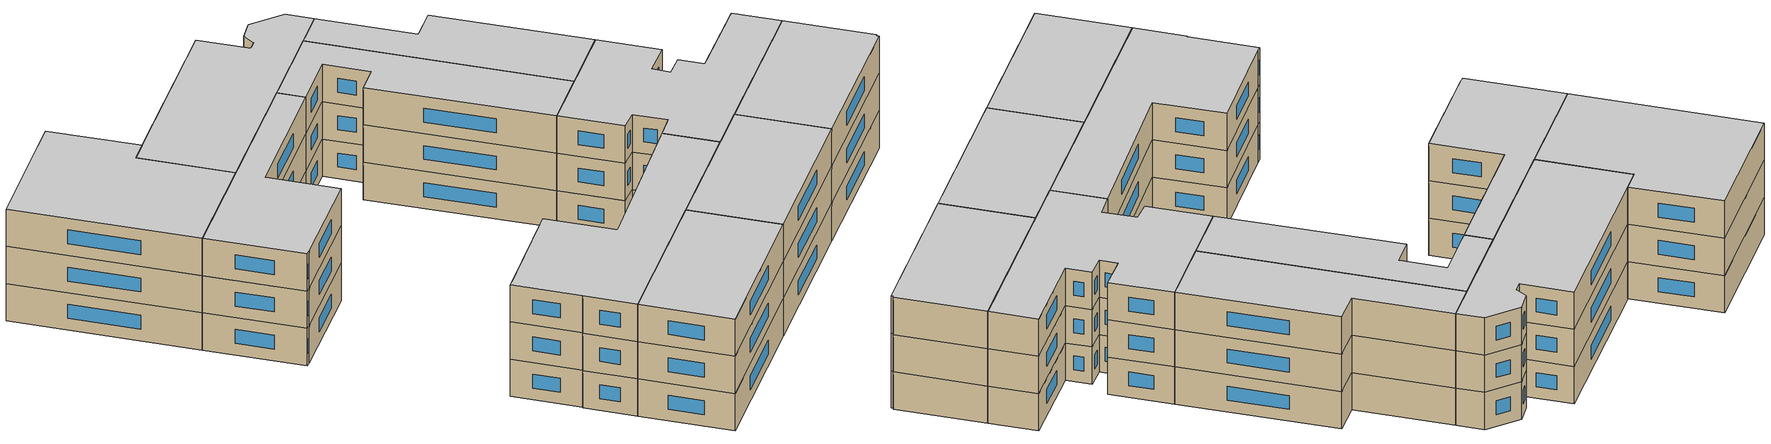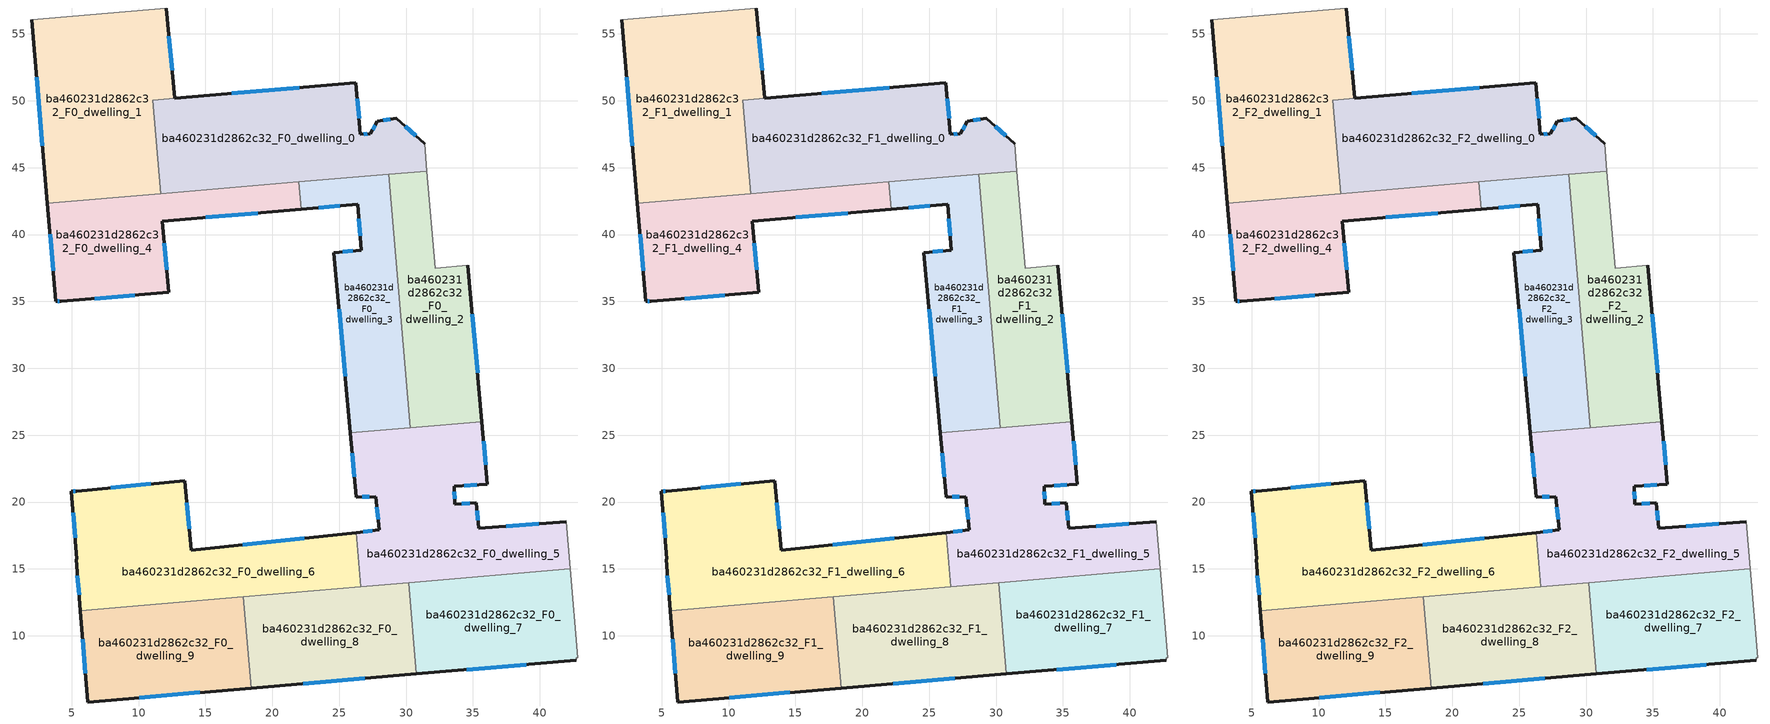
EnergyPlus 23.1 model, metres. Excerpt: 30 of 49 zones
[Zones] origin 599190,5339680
ba460231d2862c32_F0_dwelling_0
 floor ground (EU_floor_Construction): 29.27,48.69 31.39,46.78 31.56,44.75 11.66,43.05 11.06,50.04 26.25,51.35 26.59,47.49 27.33,47.55 27.85,48.46 z0
 wall outside (EU_wall_Construction): 31.39,46.78 29.27,48.69 27.85,48.46 27.33,47.55 26.59,47.49 26.25,51.35 12.71,50.18 z0:3
 wall adiabatic (EU_wall_Construction): 31.56,44.75 31.39,46.78 z0:3
 wall to ba460231d2862c32_F0_dwelling_1 (EU_wall_Construction): 12.7,50.18 11.06,50.04 11.66,43.05 z0:3
 wall to ba460231d2862c32_F0_dwelling_4 (EU_wall_Construction): 11.66,43.05 21.98,43.93 z0:3
 wall to ba460231d2862c32_F0_dwelling_2 (EU_wall_Construction): 28.69,44.51 31.56,44.75 z0:3
 wall to ba460231d2862c32_F0_dwelling_3 (EU_wall_Construction): 21.98,43.93 28.69,44.51 z0:3
 window (EU_Window_Construction): 27.69,48.18 27.5,47.83 / 28.83,48.62 28.29,48.53 / 30.73,47.38 29.94,48.09 / 22.01,50.98 16.96,50.55 / 26.48,48.7 26.36,50.14 / 27.1,47.53 26.82,47.51 z0.94:2.06
ba460231d2862c32_F0_dwelling_1
 floor ground (EU_floor_Construction): 12.06,56.94 12.7,50.18 11.06,50.04 11.66,43.05 3.19,42.33 2,56.06 z0
 wall outside (EU_wall_Construction): 12.7,50.18 12.06,56.94 / 2,56.06 3.19,42.33 z0:3
 wall adiabatic (EU_wall_Construction): 12.06,56.94 2,56.06 z0:3
 wall to ba460231d2862c32_F0_dwelling_4 (EU_wall_Construction): 3.19,42.33 11.66,43.05 z0:3
 window (EU_Window_Construction): 12.5,52.3 12.26,54.82 / 2.38,51.76 2.82,46.64 z0.94:2.06
ba460231d2862c32_F0_dwelling_2
 floor ground (EU_floor_Construction): 31.56,44.75 32.18,37.48 34.63,37.69 35.67,26 30.31,25.55 28.69,44.51 z0
 wall outside (EU_wall_Construction): 35.67,26 34.63,37.69 z0:3
 wall to ba460231d2862c32_F0_dwelling_3 (EU_wall_Construction): 28.69,44.51 30.31,25.55 z0:3
 wall adiabatic (EU_wall_Construction): 34.63,37.69 32.18,37.48 31.56,44.75 z0:3
 wall to ba460231d2862c32_F0_dwelling_5 (EU_wall_Construction): 30.31,25.55 35.67,26 z0:3
 window (EU_Window_Construction): 35.34,29.67 34.96,34.03 z0.94:2.06
ba460231d2862c32_F0_dwelling_3
 floor ground (EU_floor_Construction): 28.69,44.51 30.31,25.55 25.83,25.16 24.6,38.65 26.66,38.83 26.37,42.25 22.15,41.89 21.97,43.93 z0
 wall outside (EU_wall_Construction): 22.15,41.89 26.37,42.25 26.66,38.83 24.6,38.65 25.83,25.16 z0:3
 wall to ba460231d2862c32_F0_dwelling_4 (EU_wall_Construction): 21.97,43.93 22.15,41.89 z0:3
 wall to ba460231d2862c32_F0_dwelling_5 (EU_wall_Construction): 25.83,25.16 30.31,25.55 z0:3
 window (EU_Window_Construction): 24.99,34.42 25.44,29.39 / 26.02,38.77 25.25,38.71 / 26.46,41.18 26.57,39.9 / 23.47,42 25.05,42.14 z0.94:2.06
ba460231d2862c32_F0_dwelling_4
 floor ground (EU_floor_Construction): 21.97,43.93 22.15,41.89 11.79,41 12.25,35.69 4.2,35 3.82,35.01 3.19,42.33 z0
 wall outside (EU_wall_Construction): 3.19,42.33 3.82,35.01 4.2,35 12.25,35.69 11.79,41 22.15,41.89 z0:3
 window (EU_Window_Construction): 3.94,35.01 4.08,35 / 3.39,40.04 3.62,37.31 / 15.03,41.28 18.9,41.61 / 12.1,37.35 11.93,39.33 / 6.72,35.21 9.73,35.47 z0.94:2.06
ba460231d2862c32_F0_dwelling_5
 floor ground (EU_floor_Construction): 35.67,26 36.08,21.33 33.59,21.19 33.65,19.83 35.25,19.93 35.43,18.02 41.98,18.54 42.28,14.99 26.61,13.66 26.26,17.72 28.02,17.91 27.72,20.41 26.26,20.37 25.83,25.16 z0
 wall outside (EU_wall_Construction): 25.83,25.16 26.26,20.37 27.72,20.41 28.02,17.91 26.26,17.72 / 41.98,18.54 35.43,18.02 35.25,19.93 33.65,19.83 33.59,21.19 36.08,21.33 35.67,26 z0:3
 wall adiabatic (EU_wall_Construction): 42.28,14.99 41.98,18.54 z0:3
 wall to ba460231d2862c32_F0_dwelling_6 (EU_wall_Construction): 26.26,17.72 26.61,13.66 z0:3
 wall to ba460231d2862c32_F0_dwelling_7 (EU_wall_Construction): 30.2,13.96 42.28,14.99 z0:3
 wall to ba460231d2862c32_F0_dwelling_8 (EU_wall_Construction): 26.61,13.66 30.2,13.96 z0:3
 window (EU_Window_Construction): 25.96,23.66 26.13,21.87 / 35.95,22.8 35.8,24.54 / 34.37,21.23 35.3,21.29 / 33.63,20.26 33.61,20.76 / 34.75,19.9 34.15,19.86 / 35.37,18.62 35.31,19.33 / 39.93,18.37 37.49,18.18 / 27.47,17.85 26.81,17.78 / 27.81,19.63 27.92,18.7 / 26.72,20.38 27.26,20.4 z0.94:2.06
ba460231d2862c32_F0_dwelling_6
 floor ground (EU_floor_Construction): 26.26,17.72 26.61,13.66 5.65,11.87 5.34,15.71 5.38,15.72 4.97,20.8 5.4,20.81 13.45,21.6 13.93,16.38 z0
 wall outside (EU_wall_Construction): 26.26,17.72 13.93,16.38 13.45,21.6 5.4,20.81 4.97,20.8 5.38,15.72 5.34,15.71 5.65,11.87 z0:3
 wall to ba460231d2862c32_F0_dwelling_9 (EU_wall_Construction): 5.65,11.87 17.84,12.91 z0:3
 wall to ba460231d2862c32_F0_dwelling_8 (EU_wall_Construction): 17.84,12.91 26.61,13.66 z0:3
 window (EU_Window_Construction): 5.43,14.51 5.55,13.07 / 5.1,19.21 5.25,17.32 / 5.26,20.81 5.11,20.81 / 10.93,21.35 7.92,21.06 / 13.78,18.02 13.6,19.96 / 22.4,17.3 17.8,16.8 z0.94:2.06
ba460231d2862c32_F0_dwelling_7
 floor ground (EU_floor_Construction): 42.28,14.99 42.85,8.37 42.74,8.35 42.73,8.17 30.78,7.15 30.2,13.96 z0
 wall outside (EU_wall_Construction): 30.78,7.15 42.73,8.17 z0:3
 wall to ba460231d2862c32_F0_dwelling_8 (EU_wall_Construction): 30.2,13.96 30.78,7.15 z0:3
 wall adiabatic (EU_wall_Construction): 42.73,8.17 42.74,8.35 42.85,8.37 42.28,14.99 z0:3
 window (EU_Window_Construction): 34.52,7.47 38.98,7.85 z0.94:2.06
ba460231d2862c32_F0_dwelling_8
 floor ground (EU_floor_Construction): 30.2,13.96 30.78,7.15 18.43,6.09 17.84,12.91 z0
 wall outside (EU_wall_Construction): 18.43,6.09 30.78,7.15 z0:3
 wall to ba460231d2862c32_F0_dwelling_9 (EU_wall_Construction): 17.84,12.91 18.43,6.09 z0:3
 window (EU_Window_Construction): 22.3,6.42 26.9,6.82 z0.94:2.06
ba460231d2862c32_F0_dwelling_9
 floor ground (EU_floor_Construction): 17.84,12.91 18.43,6.09 6.2,5.05 5.65,11.87 z0
 wall outside (EU_wall_Construction): 5.65,11.87 6.2,5.05 18.43,6.09 z0:3
 window (EU_Window_Construction): 10.03,5.38 14.59,5.77 / 5.82,9.73 6.03,7.19 z0.94:2.06
ba460231d2862c32_F1_dwelling_0
 floor to ba460231d2862c32_F0_dwelling_0 (EU_floor_Construction): 29.27,48.69 31.39,46.78 31.56,44.75 11.66,43.05 11.06,50.04 26.25,51.35 26.59,47.49 27.33,47.55 27.85,48.46 z3
 wall outside (EU_wall_Construction): 31.39,46.78 29.27,48.69 27.85,48.46 27.33,47.55 26.59,47.49 26.25,51.35 12.71,50.18 z3:6
 wall adiabatic (EU_wall_Construction): 31.56,44.75 31.39,46.78 z3:6
 wall to ba460231d2862c32_F1_dwelling_1 (EU_wall_Construction): 12.7,50.18 11.06,50.04 11.66,43.05 z3:6
 wall to ba460231d2862c32_F1_dwelling_4 (EU_wall_Construction): 11.66,43.05 21.98,43.93 z3:6
 wall to ba460231d2862c32_F1_dwelling_2 (EU_wall_Construction): 28.69,44.51 31.56,44.75 z3:6
 wall to ba460231d2862c32_F1_dwelling_3 (EU_wall_Construction): 21.98,43.93 28.69,44.51 z3:6
 window (EU_Window_Construction): 27.69,48.18 27.5,47.83 / 28.83,48.62 28.29,48.53 / 30.73,47.38 29.94,48.09 / 22.01,50.98 16.96,50.55 / 26.48,48.7 26.36,50.14 / 27.1,47.53 26.82,47.51 z3.94:5.06
ba460231d2862c32_F1_dwelling_1
 floor to ba460231d2862c32_F0_dwelling_1 (EU_floor_Construction): 12.06,56.94 12.7,50.18 11.06,50.04 11.66,43.05 3.19,42.33 2,56.06 z3
 wall outside (EU_wall_Construction): 12.7,50.18 12.06,56.94 / 2,56.06 3.19,42.33 z3:6
 wall adiabatic (EU_wall_Construction): 12.06,56.94 2,56.06 z3:6
 wall to ba460231d2862c32_F1_dwelling_4 (EU_wall_Construction): 3.19,42.33 11.66,43.05 z3:6
 window (EU_Window_Construction): 12.5,52.3 12.26,54.82 / 2.38,51.76 2.82,46.64 z3.94:5.06
ba460231d2862c32_F1_dwelling_2
 floor to ba460231d2862c32_F0_dwelling_2 (EU_floor_Construction): 31.56,44.75 32.18,37.48 34.63,37.69 35.67,26 30.31,25.55 28.69,44.51 z3
 wall outside (EU_wall_Construction): 35.67,26 34.63,37.69 z3:6
 wall to ba460231d2862c32_F1_dwelling_3 (EU_wall_Construction): 28.69,44.51 30.31,25.55 z3:6
 wall adiabatic (EU_wall_Construction): 34.63,37.69 32.18,37.48 31.56,44.75 z3:6
 wall to ba460231d2862c32_F1_dwelling_5 (EU_wall_Construction): 30.31,25.55 35.67,26 z3:6
 window (EU_Window_Construction): 35.34,29.67 34.96,34.03 z3.94:5.06
ba460231d2862c32_F1_dwelling_3
 floor to ba460231d2862c32_F0_dwelling_3 (EU_floor_Construction): 28.69,44.51 30.31,25.55 25.83,25.16 24.6,38.65 26.66,38.83 26.37,42.25 22.15,41.89 21.97,43.93 z3
 wall outside (EU_wall_Construction): 22.15,41.89 26.37,42.25 26.66,38.83 24.6,38.65 25.83,25.16 z3:6
 wall to ba460231d2862c32_F1_dwelling_4 (EU_wall_Construction): 21.97,43.93 22.15,41.89 z3:6
 wall to ba460231d2862c32_F1_dwelling_5 (EU_wall_Construction): 25.83,25.16 30.31,25.55 z3:6
 window (EU_Window_Construction): 24.99,34.42 25.44,29.39 / 26.02,38.77 25.25,38.71 / 26.46,41.18 26.57,39.9 / 23.47,42 25.05,42.14 z3.94:5.06
ba460231d2862c32_F1_dwelling_4
 floor to ba460231d2862c32_F0_dwelling_4 (EU_floor_Construction): 21.97,43.93 22.15,41.89 11.79,41 12.25,35.69 4.2,35 3.82,35.01 3.19,42.33 z3
 wall outside (EU_wall_Construction): 3.19,42.33 3.82,35.01 4.2,35 12.25,35.69 11.79,41 22.15,41.89 z3:6
 window (EU_Window_Construction): 3.94,35.01 4.08,35 / 3.39,40.04 3.62,37.31 / 15.03,41.28 18.9,41.61 / 12.1,37.35 11.93,39.33 / 6.72,35.21 9.73,35.47 z3.94:5.06
ba460231d2862c32_F1_dwelling_5
 floor to ba460231d2862c32_F0_dwelling_5 (EU_floor_Construction): 35.67,26 36.08,21.33 33.59,21.19 33.65,19.83 35.25,19.93 35.43,18.02 41.98,18.54 42.28,14.99 26.61,13.66 26.26,17.72 28.02,17.91 27.72,20.41 26.26,20.37 25.83,25.16 z3
 wall outside (EU_wall_Construction): 25.83,25.16 26.26,20.37 27.72,20.41 28.02,17.91 26.26,17.72 / 41.98,18.54 35.43,18.02 35.25,19.93 33.65,19.83 33.59,21.19 36.08,21.33 35.67,26 z3:6
 wall adiabatic (EU_wall_Construction): 42.28,14.99 41.98,18.54 z3:6
 wall to ba460231d2862c32_F1_dwelling_6 (EU_wall_Construction): 26.26,17.72 26.61,13.66 z3:6
 wall to ba460231d2862c32_F1_dwelling_7 (EU_wall_Construction): 30.2,13.96 42.28,14.99 z3:6
 wall to ba460231d2862c32_F1_dwelling_8 (EU_wall_Construction): 26.61,13.66 30.2,13.96 z3:6
 window (EU_Window_Construction): 25.96,23.66 26.13,21.87 / 35.95,22.8 35.8,24.54 / 34.37,21.23 35.3,21.29 / 33.63,20.26 33.61,20.76 / 34.75,19.9 34.15,19.86 / 35.37,18.62 35.31,19.33 / 39.93,18.37 37.49,18.18 / 27.47,17.85 26.81,17.78 / 27.81,19.63 27.92,18.7 / 26.72,20.38 27.26,20.4 z3.94:5.06
ba460231d2862c32_F1_dwelling_6
 floor to ba460231d2862c32_F0_dwelling_6 (EU_floor_Construction): 26.26,17.72 26.61,13.66 5.65,11.87 5.34,15.71 5.38,15.72 4.97,20.8 5.4,20.81 13.45,21.6 13.93,16.38 z3
 wall outside (EU_wall_Construction): 26.26,17.72 13.93,16.38 13.45,21.6 5.4,20.81 4.97,20.8 5.38,15.72 5.34,15.71 5.65,11.87 z3:6
 wall to ba460231d2862c32_F1_dwelling_9 (EU_wall_Construction): 5.65,11.87 17.84,12.91 z3:6
 wall to ba460231d2862c32_F1_dwelling_8 (EU_wall_Construction): 17.84,12.91 26.61,13.66 z3:6
 window (EU_Window_Construction): 5.43,14.51 5.55,13.07 / 5.1,19.21 5.25,17.32 / 5.26,20.81 5.11,20.81 / 10.93,21.35 7.92,21.06 / 13.78,18.02 13.6,19.96 / 22.4,17.3 17.8,16.8 z3.94:5.06
ba460231d2862c32_F1_dwelling_7
 floor to ba460231d2862c32_F0_dwelling_7 (EU_floor_Construction): 42.28,14.99 42.85,8.37 42.74,8.35 42.73,8.17 30.78,7.15 30.2,13.96 z3
 wall outside (EU_wall_Construction): 30.78,7.15 42.73,8.17 z3:6
 wall to ba460231d2862c32_F1_dwelling_8 (EU_wall_Construction): 30.2,13.96 30.78,7.15 z3:6
 wall adiabatic (EU_wall_Construction): 42.73,8.17 42.74,8.35 42.85,8.37 42.28,14.99 z3:6
 window (EU_Window_Construction): 34.52,7.47 38.98,7.85 z3.94:5.06
ba460231d2862c32_F1_dwelling_8
 floor to ba460231d2862c32_F0_dwelling_8 (EU_floor_Construction): 30.2,13.96 30.78,7.15 18.43,6.09 17.84,12.91 z3
 wall outside (EU_wall_Construction): 18.43,6.09 30.78,7.15 z3:6
 wall to ba460231d2862c32_F1_dwelling_9 (EU_wall_Construction): 17.84,12.91 18.43,6.09 z3:6
 window (EU_Window_Construction): 22.3,6.42 26.9,6.82 z3.94:5.06
ba460231d2862c32_F1_dwelling_9
 floor to ba460231d2862c32_F0_dwelling_9 (EU_floor_Construction): 17.84,12.91 18.43,6.09 6.2,5.05 5.65,11.87 z3
 wall outside (EU_wall_Construction): 5.65,11.87 6.2,5.05 18.43,6.09 z3:6
 window (EU_Window_Construction): 10.03,5.38 14.59,5.77 / 5.82,9.73 6.03,7.19 z3.94:5.06
ba460231d2862c32_F2_dwelling_0
 floor to ba460231d2862c32_F1_dwelling_0 (EU_floor_Construction): 29.27,48.69 31.39,46.78 31.56,44.75 11.66,43.05 11.06,50.04 26.25,51.35 26.59,47.49 27.33,47.55 27.85,48.46 z6
 wall outside (EU_wall_Construction): 31.39,46.78 29.27,48.69 27.85,48.46 27.33,47.55 26.59,47.49 26.25,51.35 12.71,50.18 z6:9
 wall adiabatic (EU_wall_Construction): 31.56,44.75 31.39,46.78 z6:9
 wall to ba460231d2862c32_F2_dwelling_1 (EU_wall_Construction): 12.7,50.18 11.06,50.04 11.66,43.05 z6:9
 wall to ba460231d2862c32_F2_dwelling_4 (EU_wall_Construction): 11.66,43.05 21.98,43.93 z6:9
 wall to ba460231d2862c32_F2_dwelling_2 (EU_wall_Construction): 28.69,44.51 31.56,44.75 z6:9
 wall to ba460231d2862c32_F2_dwelling_3 (EU_wall_Construction): 21.98,43.93 28.69,44.51 z6:9
 window (EU_Window_Construction): 27.69,48.18 27.5,47.83 / 28.83,48.62 28.29,48.53 / 30.73,47.38 29.94,48.09 / 22.01,50.98 16.96,50.55 / 26.48,48.7 26.36,50.14 / 27.1,47.53 26.82,47.51 z6.94:8.06
 ceiling to ba460231d2862c32_F3_dwelling_0 (EU_floor_Construction): 31.56,44.75 31.39,46.78 29.27,48.69 27.85,48.46 27.33,47.55 26.59,47.49 26.25,51.35 11.06,50.04 11.66,43.05 z9
ba460231d2862c32_F2_dwelling_1
 floor to ba460231d2862c32_F1_dwelling_1 (EU_floor_Construction): 12.06,56.94 12.7,50.18 11.06,50.04 11.66,43.05 3.19,42.33 2,56.06 z6
 wall outside (EU_wall_Construction): 12.7,50.18 12.06,56.94 / 2,56.06 3.19,42.33 z6:9
 wall adiabatic (EU_wall_Construction): 12.06,56.94 2,56.06 z6:9
 wall to ba460231d2862c32_F2_dwelling_4 (EU_wall_Construction): 3.19,42.33 11.66,43.05 z6:9
 window (EU_Window_Construction): 12.5,52.3 12.26,54.82 / 2.38,51.76 2.82,46.64 z6.94:8.06
 ceiling to ba460231d2862c32_F3_dwelling_1 (EU_floor_Construction): 11.66,43.05 11.06,50.04 12.7,50.18 12.06,56.94 2,56.06 3.19,42.33 z9
ba460231d2862c32_F2_dwelling_2
 floor to ba460231d2862c32_F1_dwelling_2 (EU_floor_Construction): 31.56,44.75 32.18,37.48 34.63,37.69 35.67,26 30.31,25.55 28.69,44.51 z6
 wall outside (EU_wall_Construction): 35.67,26 34.63,37.69 z6:9
 wall to ba460231d2862c32_F2_dwelling_3 (EU_wall_Construction): 28.69,44.51 30.31,25.55 z6:9
 wall adiabatic (EU_wall_Construction): 34.63,37.69 32.18,37.48 31.56,44.75 z6:9
 wall to ba460231d2862c32_F2_dwelling_5 (EU_wall_Construction): 30.31,25.55 35.67,26 z6:9
 window (EU_Window_Construction): 35.34,29.67 34.96,34.03 z6.94:8.06
 ceiling to ba460231d2862c32_F3_dwelling_2 (EU_floor_Construction): 35.67,26 34.63,37.69 32.18,37.48 31.56,44.75 28.69,44.51 30.31,25.55 z9
ba460231d2862c32_F2_dwelling_3
 floor to ba460231d2862c32_F1_dwelling_3 (EU_floor_Construction): 28.69,44.51 30.31,25.55 25.83,25.16 24.6,38.65 26.66,38.83 26.37,42.25 22.15,41.89 21.97,43.93 z6
 wall outside (EU_wall_Construction): 22.15,41.89 26.37,42.25 26.66,38.83 24.6,38.65 25.83,25.16 z6:9
 wall to ba460231d2862c32_F2_dwelling_4 (EU_wall_Construction): 21.97,43.93 22.15,41.89 z6:9
 wall to ba460231d2862c32_F2_dwelling_5 (EU_wall_Construction): 25.83,25.16 30.31,25.55 z6:9
 window (EU_Window_Construction): 24.99,34.42 25.44,29.39 / 26.02,38.77 25.25,38.71 / 26.46,41.18 26.57,39.9 / 23.47,42 25.05,42.14 z6.94:8.06
 ceiling to ba460231d2862c32_F3_dwelling_3 (EU_floor_Construction): 30.31,25.55 28.69,44.51 21.97,43.93 22.15,41.89 26.37,42.25 26.66,38.83 24.6,38.65 25.83,25.16 z9
ba460231d2862c32_F2_dwelling_4
 floor to ba460231d2862c32_F1_dwelling_4 (EU_floor_Construction): 21.97,43.93 22.15,41.89 11.79,41 12.25,35.69 4.2,35 3.82,35.01 3.19,42.33 z6
 wall outside (EU_wall_Construction): 3.19,42.33 3.82,35.01 4.2,35 12.25,35.69 11.79,41 22.15,41.89 z6:9
 window (EU_Window_Construction): 3.94,35.01 4.08,35 / 3.39,40.04 3.62,37.31 / 15.03,41.28 18.9,41.61 / 12.1,37.35 11.93,39.33 / 6.72,35.21 9.73,35.47 z6.94:8.06
 ceiling to ba460231d2862c32_F3_dwelling_4 (EU_floor_Construction): 22.15,41.89 21.97,43.93 3.19,42.33 3.82,35.01 4.2,35 12.25,35.69 11.79,41 z9
ba460231d2862c32_F2_dwelling_5
 floor to ba460231d2862c32_F1_dwelling_5 (EU_floor_Construction): 35.67,26 36.08,21.33 33.59,21.19 33.65,19.83 35.25,19.93 35.43,18.02 41.98,18.54 42.28,14.99 26.61,13.66 26.26,17.72 28.02,17.91 27.72,20.41 26.26,20.37 25.83,25.16 z6
 wall outside (EU_wall_Construction): 25.83,25.16 26.26,20.37 27.72,20.41 28.02,17.91 26.26,17.72 / 41.98,18.54 35.43,18.02 35.25,19.93 33.65,19.83 33.59,21.19 36.08,21.33 35.67,26 z6:9
 wall adiabatic (EU_wall_Construction): 42.28,14.99 41.98,18.54 z6:9
 wall to ba460231d2862c32_F2_dwelling_6 (EU_wall_Construction): 26.26,17.72 26.61,13.66 z6:9
 wall to ba460231d2862c32_F2_dwelling_7 (EU_wall_Construction): 30.2,13.96 42.28,14.99 z6:9
 wall to ba460231d2862c32_F2_dwelling_8 (EU_wall_Construction): 26.61,13.66 30.2,13.96 z6:9
 window (EU_Window_Construction): 25.96,23.66 26.13,21.87 / 35.95,22.8 35.8,24.54 / 34.37,21.23 35.3,21.29 / 33.63,20.26 33.61,20.76 / 34.75,19.9 34.15,19.86 / 35.37,18.62 35.31,19.33 / 39.93,18.37 37.49,18.18 / 27.47,17.85 26.81,17.78 / 27.81,19.63 27.92,18.7 / 26.72,20.38 27.26,20.4 z6.94:8.06
 ceiling to ba460231d2862c32_F3_dwelling_5 (EU_floor_Construction): 42.28,14.99 41.98,18.54 35.43,18.02 35.25,19.93 33.65,19.83 33.59,21.19 36.08,21.33 35.67,26 25.83,25.16 26.26,20.37 27.72,20.41 28.02,17.91 26.26,17.72 26.61,13.66 z9
ba460231d2862c32_F2_dwelling_6
 floor to ba460231d2862c32_F1_dwelling_6 (EU_floor_Construction): 26.26,17.72 26.61,13.66 5.65,11.87 5.34,15.71 5.38,15.72 4.97,20.8 5.4,20.81 13.45,21.6 13.93,16.38 z6
 wall outside (EU_wall_Construction): 26.26,17.72 13.93,16.38 13.45,21.6 5.4,20.81 4.97,20.8 5.38,15.72 5.34,15.71 5.65,11.87 z6:9
 wall to ba460231d2862c32_F2_dwelling_9 (EU_wall_Construction): 5.65,11.87 17.84,12.91 z6:9
 wall to ba460231d2862c32_F2_dwelling_8 (EU_wall_Construction): 17.84,12.91 26.61,13.66 z6:9
 window (EU_Window_Construction): 5.43,14.51 5.55,13.07 / 5.1,19.21 5.25,17.32 / 5.26,20.81 5.11,20.81 / 10.93,21.35 7.92,21.06 / 13.78,18.02 13.6,19.96 / 22.4,17.3 17.8,16.8 z6.94:8.06
 ceiling to ba460231d2862c32_F3_dwelling_6 (EU_floor_Construction): 26.61,13.66 26.26,17.72 13.93,16.38 13.45,21.6 5.4,20.81 4.97,20.8 5.38,15.72 5.34,15.71 5.65,11.87 z9
ba460231d2862c32_F2_dwelling_7
 floor to ba460231d2862c32_F1_dwelling_7 (EU_floor_Construction): 42.28,14.99 42.85,8.37 42.74,8.35 42.73,8.17 30.78,7.15 30.2,13.96 z6
 wall outside (EU_wall_Construction): 30.78,7.15 42.73,8.17 z6:9
 wall to ba460231d2862c32_F2_dwelling_8 (EU_wall_Construction): 30.2,13.96 30.78,7.15 z6:9
 wall adiabatic (EU_wall_Construction): 42.73,8.17 42.74,8.35 42.85,8.37 42.28,14.99 z6:9
 window (EU_Window_Construction): 34.52,7.47 38.98,7.85 z6.94:8.06
 ceiling to ba460231d2862c32_F3_dwelling_7 (EU_floor_Construction): 42.73,8.17 42.74,8.35 42.85,8.37 42.28,14.99 30.2,13.96 30.78,7.15 z9
ba460231d2862c32_F2_dwelling_8
 floor to ba460231d2862c32_F1_dwelling_8 (EU_floor_Construction): 30.2,13.96 30.78,7.15 18.43,6.09 17.84,12.91 z6
 wall outside (EU_wall_Construction): 18.43,6.09 30.78,7.15 z6:9
 wall to ba460231d2862c32_F2_dwelling_9 (EU_wall_Construction): 17.84,12.91 18.43,6.09 z6:9
 window (EU_Window_Construction): 22.3,6.42 26.9,6.82 z6.94:8.06
 ceiling to ba460231d2862c32_F3_dwelling_8 (EU_floor_Construction): 30.78,7.15 30.2,13.96 17.84,12.91 18.43,6.09 z9
ba460231d2862c32_F2_dwelling_9
 floor to ba460231d2862c32_F1_dwelling_9 (EU_floor_Construction): 17.84,12.91 18.43,6.09 6.2,5.05 5.65,11.87 z6
 wall outside (EU_wall_Construction): 5.65,11.87 6.2,5.05 18.43,6.09 z6:9
 window (EU_Window_Construction): 10.03,5.38 14.59,5.77 / 5.82,9.73 6.03,7.19 z6.94:8.06
 ceiling to ba460231d2862c32_F3_dwelling_9 (EU_floor_Construction): 18.43,6.09 17.84,12.91 5.65,11.87 6.2,5.05 z9
[Building]
EU S2 Campaign: North Axis=0; Terrain=City; Solar Distribution=FullExterior
[Site:Location]
Vienna: Latitude=48; Longitude=16.5; Time Zone=1; Elevation=183
[SizingPeriod:WeatherFileDays]
AnnualSizingPeriod: Begin Month=1; Begin Day of Month=1; End Month=12; End Day of Month=31; Day of Week for Start Day=Monday; Use Weather File Daylight Saving Period=No; Use Weather File Rain and Snow Indicators=No
[MATERIAL]
EU_InternalMass_Material: Roughness=MediumRough; Thickness=0.1; Conductivity=1; Density=1800; Specific Heat=900; Thermal Absorptance=0.9; Solar Absorptance=0.7; Visible Absorptance=0.7
[MATERIAL:NOMASS] Roughness=MediumRough; Thermal Absorptance=0.9; Solar Absorptance=0.7; Visible Absorptance=0.7
Name | Thermal Resistance
EU_wall_NoMass | 0.914258
EU_floor_NoMass | 1.09711
[WINDOWMATERIAL:SIMPLEGLAZINGSYSTEM]
EU_Window_SimpleGlazing: UFactor=2.09642; Solar Heat Gain Coefficient=0.65; Visible Transmittance=0.65
[CONSTRUCTION]
EU_wall_Construction: EU_wall_NoMass
EU_floor_Construction: EU_floor_NoMass
EU_Window_Construction: EU_Window_SimpleGlazing
EU_InternalMass_Construction: EU_InternalMass_Material
[ZONE] Type=1; Multiplier=1; Ceiling Height=autocalculate; Floor Area=autocalculate; Part of Total Floor Area=Yes
Name | Volume
ba460231d2862c32_F0_dwelling_0; ba460231d2862c32_F1_dwelling_0; ba460231d2862c32_F2_dwelling_0 | 369.883
ba460231d2862c32_F0_dwelling_1; ba460231d2862c32_F1_dwelling_1; ba460231d2862c32_F2_dwelling_1 | 384.804
ba460231d2862c32_F0_dwelling_2; ba460231d2862c32_F1_dwelling_2; ba460231d2862c32_F2_dwelling_2 | 251.637
ba460231d2862c32_F0_dwelling_3; ba460231d2862c32_F1_dwelling_3; ba460231d2862c32_F2_dwelling_3 | 251.6
ba460231d2862c32_F0_dwelling_4; ba460231d2862c32_F1_dwelling_4; ba460231d2862c32_F2_dwelling_4 | 251.621
ba460231d2862c32_F0_dwelling_5; ba460231d2862c32_F1_dwelling_5; ba460231d2862c32_F2_dwelling_5 | 377.422
ba460231d2862c32_F0_dwelling_6; ba460231d2862c32_F1_dwelling_6; ba460231d2862c32_F2_dwelling_6 | 377.431
ba460231d2862c32_F0_dwelling_7; ba460231d2862c32_F1_dwelling_7; ba460231d2862c32_F2_dwelling_7 | 248.802
ba460231d2862c32_F0_dwelling_8; ba460231d2862c32_F1_dwelling_8; ba460231d2862c32_F2_dwelling_8 | 254.412
ba460231d2862c32_F0_dwelling_9; ba460231d2862c32_F1_dwelling_9; ba460231d2862c32_F2_dwelling_9 | 251.58
[INTERNALMASS] Construction=EU_InternalMass_Construction
Name | Zone or ZoneList | Surface Area
ba460231d2862c32_F0_dwelling_0_EU_InternalMass | ba460231d2862c32_F0_dwelling_0 | 123.329
ba460231d2862c32_F0_dwelling_1_EU_InternalMass | ba460231d2862c32_F0_dwelling_1 | 128.268
ba460231d2862c32_F0_dwelling_2_EU_InternalMass | ba460231d2862c32_F0_dwelling_2 | 83.8791
ba460231d2862c32_F0_dwelling_3_EU_InternalMass | ba460231d2862c32_F0_dwelling_3 | 83.8667
ba460231d2862c32_F0_dwelling_4_EU_InternalMass | ba460231d2862c32_F0_dwelling_4 | 83.874
ba460231d2862c32_F0_dwelling_5_EU_InternalMass | ba460231d2862c32_F0_dwelling_5 | 125.807
ba460231d2862c32_F0_dwelling_6_EU_InternalMass | ba460231d2862c32_F0_dwelling_6 | 125.81
ba460231d2862c32_F0_dwelling_7_EU_InternalMass | ba460231d2862c32_F0_dwelling_7 | 82.9337
ba460231d2862c32_F0_dwelling_8_EU_InternalMass | ba460231d2862c32_F0_dwelling_8 | 84.8036
ba460231d2862c32_F0_dwelling_9_EU_InternalMass | ba460231d2862c32_F0_dwelling_9 | 83.8601
ba460231d2862c32_F1_dwelling_0_EU_InternalMass | ba460231d2862c32_F1_dwelling_0 | 123.329
ba460231d2862c32_F1_dwelling_1_EU_InternalMass | ba460231d2862c32_F1_dwelling_1 | 128.268
ba460231d2862c32_F1_dwelling_2_EU_InternalMass | ba460231d2862c32_F1_dwelling_2 | 83.8791
ba460231d2862c32_F1_dwelling_3_EU_InternalMass | ba460231d2862c32_F1_dwelling_3 | 83.8667
ba460231d2862c32_F1_dwelling_4_EU_InternalMass | ba460231d2862c32_F1_dwelling_4 | 83.874
ba460231d2862c32_F1_dwelling_5_EU_InternalMass | ba460231d2862c32_F1_dwelling_5 | 125.807
ba460231d2862c32_F1_dwelling_6_EU_InternalMass | ba460231d2862c32_F1_dwelling_6 | 125.81
ba460231d2862c32_F1_dwelling_7_EU_InternalMass | ba460231d2862c32_F1_dwelling_7 | 82.9337
ba460231d2862c32_F1_dwelling_8_EU_InternalMass | ba460231d2862c32_F1_dwelling_8 | 84.8036
ba460231d2862c32_F1_dwelling_9_EU_InternalMass | ba460231d2862c32_F1_dwelling_9 | 83.8601
ba460231d2862c32_F2_dwelling_0_EU_InternalMass | ba460231d2862c32_F2_dwelling_0 | 123.329
ba460231d2862c32_F2_dwelling_1_EU_InternalMass | ba460231d2862c32_F2_dwelling_1 | 128.268
ba460231d2862c32_F2_dwelling_2_EU_InternalMass | ba460231d2862c32_F2_dwelling_2 | 83.8791
ba460231d2862c32_F2_dwelling_3_EU_InternalMass | ba460231d2862c32_F2_dwelling_3 | 83.8667
ba460231d2862c32_F2_dwelling_4_EU_InternalMass | ba460231d2862c32_F2_dwelling_4 | 83.874
ba460231d2862c32_F2_dwelling_5_EU_InternalMass | ba460231d2862c32_F2_dwelling_5 | 125.807
ba460231d2862c32_F2_dwelling_6_EU_InternalMass | ba460231d2862c32_F2_dwelling_6 | 125.81
ba460231d2862c32_F2_dwelling_7_EU_InternalMass | ba460231d2862c32_F2_dwelling_7 | 82.9337
ba460231d2862c32_F2_dwelling_8_EU_InternalMass | ba460231d2862c32_F2_dwelling_8 | 84.8036
ba460231d2862c32_F2_dwelling_9_EU_InternalMass | ba460231d2862c32_F2_dwelling_9 | 83.8601
[OTHEREQUIPMENT] Fuel Type=Electricity; Design Level Calculation Method=Watts/Area; Power per Zone Floor Area=1; Fraction Latent=0; Fraction Radiant=0; Fraction Lost=0; Carbon Dioxide Generation Rate=0; EndUse Subcategory=EU_Step8_InternalGains
Name | Zone or ZoneList or Space or SpaceList | Schedule
EU_Step8_InternalGain_ba460231d2862c32_F0_dwelling_0_f000 | ba460231d2862c32_F0_dwelling_0 | EU_Step8_GainSchedule_ba460231d2862c32_F0_dwelling_0_f000
EU_Step8_InternalGain_ba460231d2862c32_F0_dwelling_1_f000 | ba460231d2862c32_F0_dwelling_1 | EU_Step8_GainSchedule_ba460231d2862c32_F0_dwelling_1_f000
EU_Step8_InternalGain_ba460231d2862c32_F0_dwelling_2_f000 | ba460231d2862c32_F0_dwelling_2 | EU_Step8_GainSchedule_ba460231d2862c32_F0_dwelling_2_f000
EU_Step8_InternalGain_ba460231d2862c32_F0_dwelling_3_f000 | ba460231d2862c32_F0_dwelling_3 | EU_Step8_GainSchedule_ba460231d2862c32_F0_dwelling_3_f000
EU_Step8_InternalGain_ba460231d2862c32_F0_dwelling_4_f000 | ba460231d2862c32_F0_dwelling_4 | EU_Step8_GainSchedule_ba460231d2862c32_F0_dwelling_4_f000
EU_Step8_InternalGain_ba460231d2862c32_F0_dwelling_5_f000 | ba460231d2862c32_F0_dwelling_5 | EU_Step8_GainSchedule_ba460231d2862c32_F0_dwelling_5_f000
EU_Step8_InternalGain_ba460231d2862c32_F0_dwelling_6_f000 | ba460231d2862c32_F0_dwelling_6 | EU_Step8_GainSchedule_ba460231d2862c32_F0_dwelling_6_f000
EU_Step8_InternalGain_ba460231d2862c32_F0_dwelling_7_f000 | ba460231d2862c32_F0_dwelling_7 | EU_Step8_GainSchedule_ba460231d2862c32_F0_dwelling_7_f000
EU_Step8_InternalGain_ba460231d2862c32_F0_dwelling_8_f000 | ba460231d2862c32_F0_dwelling_8 | EU_Step8_GainSchedule_ba460231d2862c32_F0_dwelling_8_f000
EU_Step8_InternalGain_ba460231d2862c32_F0_dwelling_9_f000 | ba460231d2862c32_F0_dwelling_9 | EU_Step8_GainSchedule_ba460231d2862c32_F0_dwelling_9_f000
EU_Step8_InternalGain_ba460231d2862c32_F1_dwelling_0_f000 | ba460231d2862c32_F1_dwelling_0 | EU_Step8_GainSchedule_ba460231d2862c32_F1_dwelling_0_f000
EU_Step8_InternalGain_ba460231d2862c32_F1_dwelling_1_f000 | ba460231d2862c32_F1_dwelling_1 | EU_Step8_GainSchedule_ba460231d2862c32_F1_dwelling_1_f000
EU_Step8_InternalGain_ba460231d2862c32_F1_dwelling_2_f000 | ba460231d2862c32_F1_dwelling_2 | EU_Step8_GainSchedule_ba460231d2862c32_F1_dwelling_2_f000
EU_Step8_InternalGain_ba460231d2862c32_F1_dwelling_3_f000 | ba460231d2862c32_F1_dwelling_3 | EU_Step8_GainSchedule_ba460231d2862c32_F1_dwelling_3_f000
EU_Step8_InternalGain_ba460231d2862c32_F1_dwelling_4_f000 | ba460231d2862c32_F1_dwelling_4 | EU_Step8_GainSchedule_ba460231d2862c32_F1_dwelling_4_f000
EU_Step8_InternalGain_ba460231d2862c32_F1_dwelling_5_f000 | ba460231d2862c32_F1_dwelling_5 | EU_Step8_GainSchedule_ba460231d2862c32_F1_dwelling_5_f000
EU_Step8_InternalGain_ba460231d2862c32_F1_dwelling_6_f000 | ba460231d2862c32_F1_dwelling_6 | EU_Step8_GainSchedule_ba460231d2862c32_F1_dwelling_6_f000
EU_Step8_InternalGain_ba460231d2862c32_F1_dwelling_7_f000 | ba460231d2862c32_F1_dwelling_7 | EU_Step8_GainSchedule_ba460231d2862c32_F1_dwelling_7_f000
EU_Step8_InternalGain_ba460231d2862c32_F1_dwelling_8_f000 | ba460231d2862c32_F1_dwelling_8 | EU_Step8_GainSchedule_ba460231d2862c32_F1_dwelling_8_f000
EU_Step8_InternalGain_ba460231d2862c32_F1_dwelling_9_f000 | ba460231d2862c32_F1_dwelling_9 | EU_Step8_GainSchedule_ba460231d2862c32_F1_dwelling_9_f000
EU_Step8_InternalGain_ba460231d2862c32_F2_dwelling_0_f000 | ba460231d2862c32_F2_dwelling_0 | EU_Step8_GainSchedule_ba460231d2862c32_F2_dwelling_0_f000
EU_Step8_InternalGain_ba460231d2862c32_F2_dwelling_1_f000 | ba460231d2862c32_F2_dwelling_1 | EU_Step8_GainSchedule_ba460231d2862c32_F2_dwelling_1_f000
EU_Step8_InternalGain_ba460231d2862c32_F2_dwelling_2_f000 | ba460231d2862c32_F2_dwelling_2 | EU_Step8_GainSchedule_ba460231d2862c32_F2_dwelling_2_f000
EU_Step8_InternalGain_ba460231d2862c32_F2_dwelling_3_f000 | ba460231d2862c32_F2_dwelling_3 | EU_Step8_GainSchedule_ba460231d2862c32_F2_dwelling_3_f000
EU_Step8_InternalGain_ba460231d2862c32_F2_dwelling_4_f000 | ba460231d2862c32_F2_dwelling_4 | EU_Step8_GainSchedule_ba460231d2862c32_F2_dwelling_4_f000
EU_Step8_InternalGain_ba460231d2862c32_F2_dwelling_5_f000 | ba460231d2862c32_F2_dwelling_5 | EU_Step8_GainSchedule_ba460231d2862c32_F2_dwelling_5_f000
EU_Step8_InternalGain_ba460231d2862c32_F2_dwelling_6_f000 | ba460231d2862c32_F2_dwelling_6 | EU_Step8_GainSchedule_ba460231d2862c32_F2_dwelling_6_f000
EU_Step8_InternalGain_ba460231d2862c32_F2_dwelling_7_f000 | ba460231d2862c32_F2_dwelling_7 | EU_Step8_GainSchedule_ba460231d2862c32_F2_dwelling_7_f000
EU_Step8_InternalGain_ba460231d2862c32_F2_dwelling_8_f000 | ba460231d2862c32_F2_dwelling_8 | EU_Step8_GainSchedule_ba460231d2862c32_F2_dwelling_8_f000
EU_Step8_InternalGain_ba460231d2862c32_F2_dwelling_9_f000 | ba460231d2862c32_F2_dwelling_9 | EU_Step8_GainSchedule_ba460231d2862c32_F2_dwelling_9_f000
[ZONEVENTILATION:DESIGNFLOWRATE] Schedule=EU_AlwaysOn; Design Flow Rate Calculation Method=AirChanges/Hour; Air Changes per Hour=0.546891; Ventilation Type=Natural; Fan Pressure Rise=0; Fan Total Efficiency=1; Constant Term Coefficient=1; Temperature Term Coefficient=0; Velocity Term Coefficient=0; Velocity Squared Term Coefficient=0; Minimum Indoor Temperature=-100; Maximum Indoor Temperature=100; Delta Temperature=-100; Minimum Outdoor Temperature=-100; Maximum Outdoor Temperature=100; Maximum Wind Speed=40
Name | Zone or ZoneList or Space or SpaceList
EU_ConstantAir_ba460231d2862c32_F0_dwelling_0 | ba460231d2862c32_F0_dwelling_0
EU_ConstantAir_ba460231d2862c32_F0_dwelling_1 | ba460231d2862c32_F0_dwelling_1
EU_ConstantAir_ba460231d2862c32_F0_dwelling_2 | ba460231d2862c32_F0_dwelling_2
EU_ConstantAir_ba460231d2862c32_F0_dwelling_3 | ba460231d2862c32_F0_dwelling_3
EU_ConstantAir_ba460231d2862c32_F0_dwelling_4 | ba460231d2862c32_F0_dwelling_4
EU_ConstantAir_ba460231d2862c32_F0_dwelling_5 | ba460231d2862c32_F0_dwelling_5
EU_ConstantAir_ba460231d2862c32_F0_dwelling_6 | ba460231d2862c32_F0_dwelling_6
EU_ConstantAir_ba460231d2862c32_F0_dwelling_7 | ba460231d2862c32_F0_dwelling_7
EU_ConstantAir_ba460231d2862c32_F0_dwelling_8 | ba460231d2862c32_F0_dwelling_8
EU_ConstantAir_ba460231d2862c32_F0_dwelling_9 | ba460231d2862c32_F0_dwelling_9
EU_ConstantAir_ba460231d2862c32_F1_dwelling_0 | ba460231d2862c32_F1_dwelling_0
EU_ConstantAir_ba460231d2862c32_F1_dwelling_1 | ba460231d2862c32_F1_dwelling_1
EU_ConstantAir_ba460231d2862c32_F1_dwelling_2 | ba460231d2862c32_F1_dwelling_2
EU_ConstantAir_ba460231d2862c32_F1_dwelling_3 | ba460231d2862c32_F1_dwelling_3
EU_ConstantAir_ba460231d2862c32_F1_dwelling_4 | ba460231d2862c32_F1_dwelling_4
EU_ConstantAir_ba460231d2862c32_F1_dwelling_5 | ba460231d2862c32_F1_dwelling_5
EU_ConstantAir_ba460231d2862c32_F1_dwelling_6 | ba460231d2862c32_F1_dwelling_6
EU_ConstantAir_ba460231d2862c32_F1_dwelling_7 | ba460231d2862c32_F1_dwelling_7
EU_ConstantAir_ba460231d2862c32_F1_dwelling_8 | ba460231d2862c32_F1_dwelling_8
EU_ConstantAir_ba460231d2862c32_F1_dwelling_9 | ba460231d2862c32_F1_dwelling_9
EU_ConstantAir_ba460231d2862c32_F2_dwelling_0 | ba460231d2862c32_F2_dwelling_0
EU_ConstantAir_ba460231d2862c32_F2_dwelling_1 | ba460231d2862c32_F2_dwelling_1
EU_ConstantAir_ba460231d2862c32_F2_dwelling_2 | ba460231d2862c32_F2_dwelling_2
EU_ConstantAir_ba460231d2862c32_F2_dwelling_3 | ba460231d2862c32_F2_dwelling_3
EU_ConstantAir_ba460231d2862c32_F2_dwelling_4 | ba460231d2862c32_F2_dwelling_4
EU_ConstantAir_ba460231d2862c32_F2_dwelling_5 | ba460231d2862c32_F2_dwelling_5
EU_ConstantAir_ba460231d2862c32_F2_dwelling_6 | ba460231d2862c32_F2_dwelling_6
EU_ConstantAir_ba460231d2862c32_F2_dwelling_7 | ba460231d2862c32_F2_dwelling_7
EU_ConstantAir_ba460231d2862c32_F2_dwelling_8 | ba460231d2862c32_F2_dwelling_8
EU_ConstantAir_ba460231d2862c32_F2_dwelling_9 | ba460231d2862c32_F2_dwelling_9
[HVACTEMPLATE:THERMOSTAT] Constant Heating Setpoint=20; Constant Cooling Setpoint=50
EU_HeatOnly_ba460231d2862c32_F0_dwelling_0; EU_HeatOnly_ba460231d2862c32_F0_dwelling_1; EU_HeatOnly_ba460231d2862c32_F0_dwelling_2; EU_HeatOnly_ba460231d2862c32_F0_dwelling_3; EU_HeatOnly_ba460231d2862c32_F0_dwelling_4; EU_HeatOnly_ba460231d2862c32_F0_dwelling_5; EU_HeatOnly_ba460231d2862c32_F0_dwelling_6; EU_HeatOnly_ba460231d2862c32_F0_dwelling_7; EU_HeatOnly_ba460231d2862c32_F0_dwelling_8; EU_HeatOnly_ba460231d2862c32_F0_dwelling_9; EU_HeatOnly_ba460231d2862c32_F1_dwelling_0; EU_HeatOnly_ba460231d2862c32_F1_dwelling_1; EU_HeatOnly_ba460231d2862c32_F1_dwelling_2; EU_HeatOnly_ba460231d2862c32_F1_dwelling_3; EU_HeatOnly_ba460231d2862c32_F1_dwelling_4; EU_HeatOnly_ba460231d2862c32_F1_dwelling_5; EU_HeatOnly_ba460231d2862c32_F1_dwelling_6; EU_HeatOnly_ba460231d2862c32_F1_dwelling_7; EU_HeatOnly_ba460231d2862c32_F1_dwelling_8; EU_HeatOnly_ba460231d2862c32_F1_dwelling_9; EU_HeatOnly_ba460231d2862c32_F2_dwelling_0; EU_HeatOnly_ba460231d2862c32_F2_dwelling_1; EU_HeatOnly_ba460231d2862c32_F2_dwelling_2; EU_HeatOnly_ba460231d2862c32_F2_dwelling_3; EU_HeatOnly_ba460231d2862c32_F2_dwelling_4; EU_HeatOnly_ba460231d2862c32_F2_dwelling_5; EU_HeatOnly_ba460231d2862c32_F2_dwelling_6; EU_HeatOnly_ba460231d2862c32_F2_dwelling_7; EU_HeatOnly_ba460231d2862c32_F2_dwelling_8; EU_HeatOnly_ba460231d2862c32_F2_dwelling_9; EU_HeatOnly_ba460231d2862c32_F3_dwelling_0; EU_HeatOnly_ba460231d2862c32_F3_dwelling_1; EU_HeatOnly_ba460231d2862c32_F3_dwelling_2; EU_HeatOnly_ba460231d2862c32_F3_dwelling_3; EU_HeatOnly_ba460231d2862c32_F3_dwelling_4
[HVACTEMPLATE:ZONE:IDEALLOADSAIRSYSTEM] System Availability Schedule=EU_AlwaysOn; Maximum Heating Supply Air Temperature=50; Minimum Cooling Supply Air Temperature=13; Maximum Heating Supply Air Humidity Ratio=0.0156; Minimum Cooling Supply Air Humidity Ratio=0.0077; Heating Limit=NoLimit; Cooling Limit=NoLimit; Heating Availability Schedule=EU_AlwaysOn; Cooling Availability Schedule=EU_CoolingOff; Dehumidification Control Type=ConstantSensibleHeatRatio; Cooling Sensible Heat Ratio=0.7; Dehumidification Setpoint=60; Humidification Control Type=None; Humidification Setpoint=30; Outdoor Air Method=None; Outdoor Air Flow Rate per Person=0.00944; Outdoor Air Flow Rate per Zone Floor Area=0; Outdoor Air Flow Rate per Zone=0; Demand Controlled Ventilation Type=None; Outdoor Air Economizer Type=NoEconomizer; Heat Recovery Type=None; Sensible Heat Recovery Effectiveness=0.7; Latent Heat Recovery Effectiveness=0.65
Name | Template Thermostat
ba460231d2862c32_F0_dwelling_0 | EU_HeatOnly_ba460231d2862c32_F0_dwelling_0
ba460231d2862c32_F0_dwelling_1 | EU_HeatOnly_ba460231d2862c32_F0_dwelling_1
ba460231d2862c32_F0_dwelling_2 | EU_HeatOnly_ba460231d2862c32_F0_dwelling_2
ba460231d2862c32_F0_dwelling_3 | EU_HeatOnly_ba460231d2862c32_F0_dwelling_3
ba460231d2862c32_F0_dwelling_4 | EU_HeatOnly_ba460231d2862c32_F0_dwelling_4
ba460231d2862c32_F0_dwelling_5 | EU_HeatOnly_ba460231d2862c32_F0_dwelling_5
ba460231d2862c32_F0_dwelling_6 | EU_HeatOnly_ba460231d2862c32_F0_dwelling_6
ba460231d2862c32_F0_dwelling_7 | EU_HeatOnly_ba460231d2862c32_F0_dwelling_7
ba460231d2862c32_F0_dwelling_8 | EU_HeatOnly_ba460231d2862c32_F0_dwelling_8
ba460231d2862c32_F0_dwelling_9 | EU_HeatOnly_ba460231d2862c32_F0_dwelling_9
ba460231d2862c32_F1_dwelling_0 | EU_HeatOnly_ba460231d2862c32_F1_dwelling_0
ba460231d2862c32_F1_dwelling_1 | EU_HeatOnly_ba460231d2862c32_F1_dwelling_1
ba460231d2862c32_F1_dwelling_2 | EU_HeatOnly_ba460231d2862c32_F1_dwelling_2
ba460231d2862c32_F1_dwelling_3 | EU_HeatOnly_ba460231d2862c32_F1_dwelling_3
ba460231d2862c32_F1_dwelling_4 | EU_HeatOnly_ba460231d2862c32_F1_dwelling_4
ba460231d2862c32_F1_dwelling_5 | EU_HeatOnly_ba460231d2862c32_F1_dwelling_5
ba460231d2862c32_F1_dwelling_6 | EU_HeatOnly_ba460231d2862c32_F1_dwelling_6
ba460231d2862c32_F1_dwelling_7 | EU_HeatOnly_ba460231d2862c32_F1_dwelling_7
ba460231d2862c32_F1_dwelling_8 | EU_HeatOnly_ba460231d2862c32_F1_dwelling_8
ba460231d2862c32_F1_dwelling_9 | EU_HeatOnly_ba460231d2862c32_F1_dwelling_9
ba460231d2862c32_F2_dwelling_0 | EU_HeatOnly_ba460231d2862c32_F2_dwelling_0
ba460231d2862c32_F2_dwelling_1 | EU_HeatOnly_ba460231d2862c32_F2_dwelling_1
ba460231d2862c32_F2_dwelling_2 | EU_HeatOnly_ba460231d2862c32_F2_dwelling_2
ba460231d2862c32_F2_dwelling_3 | EU_HeatOnly_ba460231d2862c32_F2_dwelling_3
ba460231d2862c32_F2_dwelling_4 | EU_HeatOnly_ba460231d2862c32_F2_dwelling_4
ba460231d2862c32_F2_dwelling_5 | EU_HeatOnly_ba460231d2862c32_F2_dwelling_5
ba460231d2862c32_F2_dwelling_6 | EU_HeatOnly_ba460231d2862c32_F2_dwelling_6
ba460231d2862c32_F2_dwelling_7 | EU_HeatOnly_ba460231d2862c32_F2_dwelling_7
ba460231d2862c32_F2_dwelling_8 | EU_HeatOnly_ba460231d2862c32_F2_dwelling_8
ba460231d2862c32_F2_dwelling_9 | EU_HeatOnly_ba460231d2862c32_F2_dwelling_9
[SIZING:ZONE] Zone Cooling Design Supply Air Temperature Input Method=SupplyAirTemperature; Zone Cooling Design Supply Air Temperature=13; Zone Heating Design Supply Air Temperature Input Method=SupplyAirTemperature; Zone Heating Design Supply Air Temperature=50; Zone Cooling Design Supply Air Humidity Ratio=0.008; Zone Heating Design Supply Air Humidity Ratio=0.008; Cooling Design Air Flow Method=DesignDay; Cooling Design Air Flow Rate=0; Cooling Minimum Air Flow per Zone Floor Area=0.000762; Cooling Minimum Air Flow=0; Cooling Minimum Air Flow Fraction=0.2; Heating Design Air Flow Method=DesignDay; Heating Design Air Flow Rate=0; Heating Maximum Air Flow per Zone Floor Area=0.002032; Heating Maximum Air Flow=0.141576; Heating Maximum Air Flow Fraction=0.3; Account for Dedicated Outdoor Air System=No; Dedicated Outdoor Air System Control Strategy=NeutralSupplyAir; Dedicated Outdoor Air Low Setpoint Temperature for Design=autosize; Dedicated Outdoor Air High Setpoint Temperature for Design=autosize; Zone Load Sizing Method=Sensible Load Only No Latent Load; Zone Latent Cooling Design Supply Air Humidity Ratio Input Method=HumidityRatioDifference; Zone Cooling Design Supply Air Humidity Ratio Difference=0.005; Zone Latent Heating Design Supply Air Humidity Ratio Input Method=HumidityRatioDifference; Zone Humidification Design Supply Air Humidity Ratio Difference=0.005
ba460231d2862c32_F0_dwelling_0; ba460231d2862c32_F0_dwelling_1; ba460231d2862c32_F0_dwelling_2; ba460231d2862c32_F0_dwelling_3; ba460231d2862c32_F0_dwelling_4; ba460231d2862c32_F0_dwelling_5; ba460231d2862c32_F0_dwelling_6; ba460231d2862c32_F0_dwelling_7; ba460231d2862c32_F0_dwelling_8; ba460231d2862c32_F0_dwelling_9; ba460231d2862c32_F1_dwelling_0; ba460231d2862c32_F1_dwelling_1; ba460231d2862c32_F1_dwelling_2; ba460231d2862c32_F1_dwelling_3; ba460231d2862c32_F1_dwelling_4; ba460231d2862c32_F1_dwelling_5; ba460231d2862c32_F1_dwelling_6; ba460231d2862c32_F1_dwelling_7; ba460231d2862c32_F1_dwelling_8; ba460231d2862c32_F1_dwelling_9; ba460231d2862c32_F2_dwelling_0; ba460231d2862c32_F2_dwelling_1; ba460231d2862c32_F2_dwelling_2; ba460231d2862c32_F2_dwelling_3; ba460231d2862c32_F2_dwelling_4; ba460231d2862c32_F2_dwelling_5; ba460231d2862c32_F2_dwelling_6; ba460231d2862c32_F2_dwelling_7; ba460231d2862c32_F2_dwelling_8; ba460231d2862c32_F2_dwelling_9
[SCHEDULE:CONSTANT]
Name | Hourly Value
EU_AlwaysOn | 1
EU_CoolingOff | 0
[SCHEDULE:FILE] Column Number=1; Rows to Skip at Top=0; Number of Hours of Data=8760; Column Separator=Comma; Interpolate to Timestep=No; Minutes per Item=60; Adjust Schedule for Daylight Savings=Yes
Name | File
EU_Step8_GainSchedule_ba460231d2862c32_F0_dwelling_0_f000 | ../../schedules/ba460231d2862c32/ba460231d2862c32_F0_dwelling_0_f000_gain.csv
EU_Step8_GainSchedule_ba460231d2862c32_F0_dwelling_1_f000 | ../../schedules/ba460231d2862c32/ba460231d2862c32_F0_dwelling_1_f000_gain.csv
EU_Step8_GainSchedule_ba460231d2862c32_F0_dwelling_2_f000 | ../../schedules/ba460231d2862c32/ba460231d2862c32_F0_dwelling_2_f000_gain.csv
EU_Step8_GainSchedule_ba460231d2862c32_F0_dwelling_3_f000 | ../../schedules/ba460231d2862c32/ba460231d2862c32_F0_dwelling_3_f000_gain.csv
EU_Step8_GainSchedule_ba460231d2862c32_F0_dwelling_4_f000 | ../../schedules/ba460231d2862c32/ba460231d2862c32_F0_dwelling_4_f000_gain.csv
EU_Step8_GainSchedule_ba460231d2862c32_F0_dwelling_5_f000 | ../../schedules/ba460231d2862c32/ba460231d2862c32_F0_dwelling_5_f000_gain.csv
EU_Step8_GainSchedule_ba460231d2862c32_F0_dwelling_6_f000 | ../../schedules/ba460231d2862c32/ba460231d2862c32_F0_dwelling_6_f000_gain.csv
EU_Step8_GainSchedule_ba460231d2862c32_F0_dwelling_7_f000 | ../../schedules/ba460231d2862c32/ba460231d2862c32_F0_dwelling_7_f000_gain.csv
EU_Step8_GainSchedule_ba460231d2862c32_F0_dwelling_8_f000 | ../../schedules/ba460231d2862c32/ba460231d2862c32_F0_dwelling_8_f000_gain.csv
EU_Step8_GainSchedule_ba460231d2862c32_F0_dwelling_9_f000 | ../../schedules/ba460231d2862c32/ba460231d2862c32_F0_dwelling_9_f000_gain.csv
EU_Step8_GainSchedule_ba460231d2862c32_F1_dwelling_0_f000 | ../../schedules/ba460231d2862c32/ba460231d2862c32_F1_dwelling_0_f000_gain.csv
EU_Step8_GainSchedule_ba460231d2862c32_F1_dwelling_1_f000 | ../../schedules/ba460231d2862c32/ba460231d2862c32_F1_dwelling_1_f000_gain.csv
EU_Step8_GainSchedule_ba460231d2862c32_F1_dwelling_2_f000 | ../../schedules/ba460231d2862c32/ba460231d2862c32_F1_dwelling_2_f000_gain.csv
EU_Step8_GainSchedule_ba460231d2862c32_F1_dwelling_3_f000 | ../../schedules/ba460231d2862c32/ba460231d2862c32_F1_dwelling_3_f000_gain.csv
EU_Step8_GainSchedule_ba460231d2862c32_F1_dwelling_4_f000 | ../../schedules/ba460231d2862c32/ba460231d2862c32_F1_dwelling_4_f000_gain.csv
EU_Step8_GainSchedule_ba460231d2862c32_F1_dwelling_5_f000 | ../../schedules/ba460231d2862c32/ba460231d2862c32_F1_dwelling_5_f000_gain.csv
EU_Step8_GainSchedule_ba460231d2862c32_F1_dwelling_6_f000 | ../../schedules/ba460231d2862c32/ba460231d2862c32_F1_dwelling_6_f000_gain.csv
EU_Step8_GainSchedule_ba460231d2862c32_F1_dwelling_7_f000 | ../../schedules/ba460231d2862c32/ba460231d2862c32_F1_dwelling_7_f000_gain.csv
EU_Step8_GainSchedule_ba460231d2862c32_F1_dwelling_8_f000 | ../../schedules/ba460231d2862c32/ba460231d2862c32_F1_dwelling_8_f000_gain.csv
EU_Step8_GainSchedule_ba460231d2862c32_F1_dwelling_9_f000 | ../../schedules/ba460231d2862c32/ba460231d2862c32_F1_dwelling_9_f000_gain.csv
EU_Step8_GainSchedule_ba460231d2862c32_F2_dwelling_0_f000 | ../../schedules/ba460231d2862c32/ba460231d2862c32_F2_dwelling_0_f000_gain.csv
EU_Step8_GainSchedule_ba460231d2862c32_F2_dwelling_1_f000 | ../../schedules/ba460231d2862c32/ba460231d2862c32_F2_dwelling_1_f000_gain.csv
EU_Step8_GainSchedule_ba460231d2862c32_F2_dwelling_2_f000 | ../../schedules/ba460231d2862c32/ba460231d2862c32_F2_dwelling_2_f000_gain.csv
EU_Step8_GainSchedule_ba460231d2862c32_F2_dwelling_3_f000 | ../../schedules/ba460231d2862c32/ba460231d2862c32_F2_dwelling_3_f000_gain.csv
EU_Step8_GainSchedule_ba460231d2862c32_F2_dwelling_4_f000 | ../../schedules/ba460231d2862c32/ba460231d2862c32_F2_dwelling_4_f000_gain.csv
EU_Step8_GainSchedule_ba460231d2862c32_F2_dwelling_5_f000 | ../../schedules/ba460231d2862c32/ba460231d2862c32_F2_dwelling_5_f000_gain.csv
EU_Step8_GainSchedule_ba460231d2862c32_F2_dwelling_6_f000 | ../../schedules/ba460231d2862c32/ba460231d2862c32_F2_dwelling_6_f000_gain.csv
EU_Step8_GainSchedule_ba460231d2862c32_F2_dwelling_7_f000 | ../../schedules/ba460231d2862c32/ba460231d2862c32_F2_dwelling_7_f000_gain.csv
EU_Step8_GainSchedule_ba460231d2862c32_F2_dwelling_8_f000 | ../../schedules/ba460231d2862c32/ba460231d2862c32_F2_dwelling_8_f000_gain.csv
EU_Step8_GainSchedule_ba460231d2862c32_F2_dwelling_9_f000 | ../../schedules/ba460231d2862c32/ba460231d2862c32_F2_dwelling_9_f000_gain.csv
